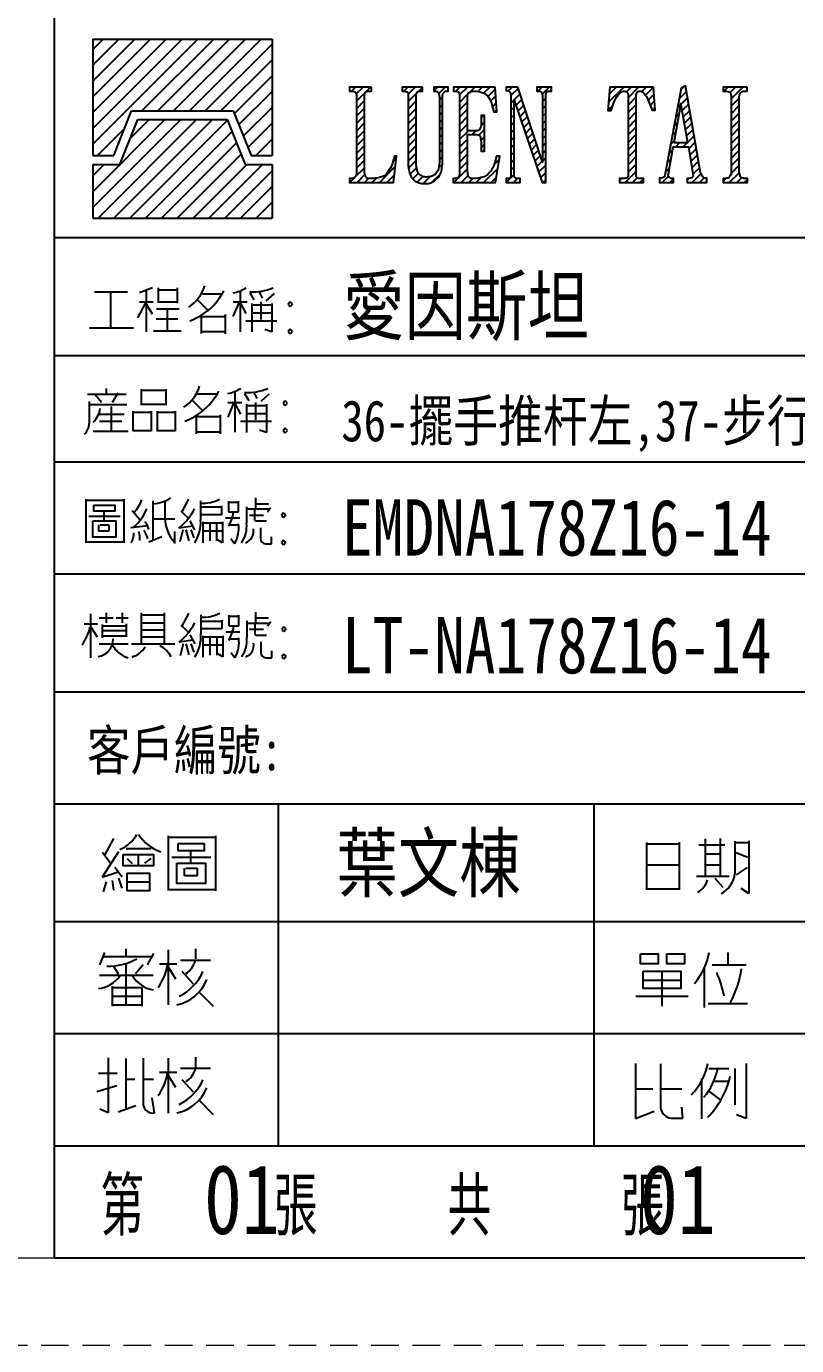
# Model space of a CAD drawing. Header units: millimetres. Extents: x 27275 to 28529, y -21406 to -20519.
# Drawn here: x 28256.7 to 28374.8, y -21405.8 to -21203.5 of the extents above; entities that cross this region are included whole.
import ezdxf

# ---------------------------------------------------------------- set-up
doc = ezdxf.new("R2010")
doc.units = ezdxf.units.MM
doc.header["$LTSCALE"] = 8
doc.linetypes.add('DASHED', pattern=[0.75, 0.5, -0.25])
doc.layers.add('A', color=7, linetype='Continuous')
doc.layers.add('dim', color=3, linetype='Continuous', lineweight=15)
doc.layers.add('MBOM-ASSIS-LAYER', color=71, linetype='Continuous', lineweight=9)
doc.styles.add('ROMANS', font='ROMANS.shx', dxfattribs={"height": 5, "bigfont": 'chineset.shx'})
doc.styles.add('style1', font='mingliu.ttc', dxfattribs={"width": 0.75})

# ---------------------------------------------------------------- blocks, each defined once
blk = doc.blocks.new('*X2')
at = {"color": 0}
for p, q in [((-246.878, -247.762), (-241.98, -242.864)), ((-246.878, -246.878), (-242.864, -242.864)), ((-246.596, -248.364), (-241.096, -242.864)), ((-245.713, -248.364), (-240.213, -242.864)), ((-244.829, -248.364), (-239.364, -242.899)), ((-244.798, -243.914), (-243.748, -242.864)), ((-243.945, -248.364), (-239.111, -243.531)), ((-243.061, -248.364), (-238.859, -244.162)), ((-242.177, -248.364), (-238.606, -244.793)), ((-246.878, -245.994), (-246.248, -245.364)), ((-241.293, -248.364), (-238.293, -245.364)), ((-240.409, -248.364), (-237.409, -245.364)), ((-239.525, -248.364), (-236.878, -245.717)), ((-238.641, -248.364), (-236.878, -246.6)), ((-237.758, -248.364), (-236.878, -247.484))]:
    blk.add_line(p, q, dxfattribs=at)
blk = doc.blocks.new('*X3')
at = {"color": 0}
for p, q in [((-246.878, -244.226), (-241.016, -238.364)), ((-246.878, -243.342), (-241.9, -238.364)), ((-246.878, -242.458), (-242.784, -238.364)), ((-246.878, -241.574), (-243.668, -238.364)), ((-246.878, -240.691), (-244.551, -238.364)), ((-246.878, -239.807), (-245.435, -238.364)), ((-246.878, -238.923), (-246.319, -238.364)), ((-244.132, -242.364), (-240.132, -238.364)), ((-243.248, -242.364), (-239.248, -238.364)), ((-242.364, -242.364), (-238.364, -238.364)), ((-241.48, -242.364), (-237.48, -238.364)), ((-240.596, -242.364), (-236.878, -238.646)), ((-239.713, -242.364), (-236.878, -239.529)), ((-238.979, -242.515), (-236.878, -240.413)), ((-238.727, -243.146), (-236.878, -241.297)), ((-238.474, -243.777), (-236.878, -242.181)), ((-238.221, -244.409), (-236.878, -243.065)), ((-246.632, -244.864), (-245.106, -243.338)), ((-237.793, -244.864), (-236.878, -243.949)), ((-245.748, -244.864), (-245.695, -244.811)), ((-236.909, -244.864), (-236.878, -244.833))]:
    blk.add_line(p, q, dxfattribs=at)
blk = doc.blocks.new('20051210.083501')
at = {"layer": 'A'}
for p, q in [((0, 0), (0, -12.46)), ((0, 0), (19.17, 0)), ((19.17, 0), (19.17, -12.46)), ((2.23, -12.46), (4.14, -7.67)), ((4.14, -7.67), (15.02, -7.67)), ((15.02, -7.67), (16.94, -12.46)), ((2.87, -13.42), (4.79, -8.62)), ((4.79, -8.62), (14.37, -8.62)), ((14.37, -8.62), (16.29, -13.42)), ((0, -12.46), (2.23, -12.46)), ((16.94, -12.46), (19.17, -12.46)), ((0, -13.42), (2.87, -13.42)), ((0, -13.42), (0, -19.17)), ((16.29, -13.42), (19.17, -13.42)), ((19.17, -13.42), (19.17, -19.17)), ((0, -19.17), (19.17, -19.17))]:
    blk.add_line(p, q, dxfattribs=at)
at = {"layer": 'A', "xscale": 1.916639999999461, "yscale": 1.916639999999916, "zscale": 1.91664}
for name in ['*X3', '*X2']:
    blk.add_blockref(name, (473.18, 456.86), dxfattribs=at)
blk = doc.blocks.new('20100617.142056')
at = {"layer": 'MBOM-ASSIS-LAYER'}
blk.add_line((-12.7, 12.7), (-1176.3, 12.7), dxfattribs=at)
at = {"layer": 'MBOM-ASSIS-LAYER', "linetype": 'DASHED'}
blk.add_line((0, 0), (-1189, 0), dxfattribs=at)

msp = doc.modelspace()

# ---------------------------------------------------------------- hatches: boundary and pattern name
at = {"layer": 'A'}
h = msp.add_hatch(dxfattribs=at)
h.set_pattern_fill('ANSI31', color=256, scale=0.254296, style=0)
h.set_pattern_definition([(45, (69328.0831, -19765.15346), (-0.570910283, 0.570910283), [])])
h.paths.add_polyline_path([(28496.679, -21226.861), (28496.679, -21227.483), (28497.237, -21227.483, 0.0414633), (28498.297, -21227.437, 0.0098365), (28499.669, -21227.236, 0.0742962), (28500.684, -21226.907, 0), (28500.684, -21226.907, 0.0820892), (28501.936, -21226.002, 0), (28501.936, -21226.002, 0.0994446), (28503.052, -21224.311, 0.0507965), (28503.619, -21222.363, 0.0544958), (28503.801, -21219.858), (28503.765, -21218.843), (28503.6, -21217.801, 0.0652171), (28503.408, -21216.941), (28503.408, -21216.941), (28502.988, -21215.789), (28502.485, -21214.921, 0.0255552), (28501.36, -21213.796, 0.1195021), (28500.263, -21213.202, 0.0499872), (28498.435, -21212.909, 0.0064973), (28497.237, -21212.855), (28496.688, -21212.837), (28496.688, -21213.467), (28497.328, -21213.467, -0.31305), (28497.493, -21213.513, -0.1750245), (28497.612, -21213.842), (28497.612, -21226.441, -0.0611975), (28497.557, -21226.615, -0.2937019), (28497.173, -21226.861)])
h.paths.add_polyline_path([(28498.862, -21213.942), (28498.862, -21226.355, 0), (28498.862, -21226.355, 0.1084649), (28498.928, -21226.656, 0.3983232), (28499.038, -21226.7), (28499.281, -21226.693, 0.0763618), (28499.957, -21226.568, 0.089624), (28500.869, -21226.053, 0), (28500.869, -21226.053, 0.0989952), (28501.59, -21225.163, 0.0470821), (28502.061, -21224.016, 0.0375978), (28502.436, -21222.339, 0), (28502.436, -21222.339, 0.0259589), (28502.568, -21220.92, 0.0205474), (28502.568, -21219.184, 0.0331816), (28502.407, -21217.684, 0), (28502.407, -21217.684, 0.0397704), (28502.083, -21216.433, 0), (28502.083, -21216.433, 0.0390929), (28501.634, -21215.404, 0.0785078), (28500.847, -21214.359, 0.0940735), (28499.906, -21213.741, 0.1004309), (28499.266, -21213.616, 0.0772307), (28498.95, -21213.668), (28498.884, -21213.778)], flags=16)
h.paths.add_polyline_path([(28480.756, -21212.862), (28480.756, -21213.479), (28481.204, -21213.479, -0.4471104), (28481.821, -21214.169), (28481.821, -21226.129, -0.3629609), (28481.204, -21226.868), (28480.78, -21226.868), (28480.78, -21227.485), (28487.487, -21227.485), (28487.971, -21223.454), (28487.656, -21223.454), (28487.414, -21224.314, -0.1151305), (28486.373, -21226.202, -0.1470783), (28485.695, -21226.614, -0.0200187), (28484.69, -21226.832, -0.0920225), (28483.48, -21226.819), (28483.201, -21226.577), (28483.056, -21225.936), (28483.056, -21224.47), (28483.056, -21214.126, -0.1486596), (28483.2, -21213.653, -0.2444346), (28483.541, -21213.466), (28484.127, -21213.466), (28484.127, -21212.862)])
h.paths.add_polyline_path([(28467.566, -21229.604), (28467.692, -21229.82), (28467.933, -21229.67), (28468.756, -21229.105, 0.0700903), (28469.183, -21228.714), (28469.67, -21228.269), (28470.295, -21227.524), (28470.788, -21226.809, 0.0489267), (28471.161, -21226.135, -0.0112917), (28471.768, -21224.813), (28472.008, -21224.091, 0.0452148), (28472.279, -21222.943, 0.0194511), (28472.453, -21221.242, 0.0381497), (28472.435, -21219.859, 0.0187929), (28472.249, -21218.398, 0.0471864), (28471.816, -21216.763, 0), (28471.816, -21216.763, 0.0282667), (28471.281, -21215.531, 0.0441271), (28470.499, -21214.268, 0.0213392), (28469.532, -21213.084, 0.0597799), (28468.45, -21212.128, 0.0000522), (28467.696, -21211.608), (28467.568, -21211.839), (28467.78, -21212.034, -0.0146115), (28468.345, -21212.584, -0.0089534), (28468.835, -21213.108, -0.0238855), (28469.3, -21213.677, -0.0123206), (28469.8, -21214.387, -0.0281505), (28470.323, -21215.276, 0), (28470.323, -21215.276, -0.0165965), (28470.834, -21216.351, -0.0665241), (28471.199, -21217.636, 0.0184753), (28471.347, -21218.446, -0.0507901), (28471.416, -21219.035), (28471.491, -21219.745, -0.0444565), (28471.515, -21221.146, -0.0008859), (28471.413, -21222.534, -0.0557862), (28471.107, -21224.157, 0.0089738), (28470.866, -21224.993), (28470.53, -21225.769), (28469.772, -21227.061), (28469.297, -21227.74), (28468.468, -21228.714)])
h.paths.add_polyline_path([(28488.648, -21216.414), (28488.962, -21212.846), (28495.65, -21212.846), (28495.914, -21216.403), (28495.417, -21216.403), (28494.779, -21214.772, 0.0956872), (28494.272, -21213.87, 0), (28494.272, -21213.87, 0.0984077), (28493.826, -21213.515, 0.2621702), (28493.279, -21213.536, 0), (28493.279, -21213.536, 0.2609355), (28492.995, -21214.042), (28492.995, -21226.314, 0.1320932), (28493.056, -21226.659, 0), (28493.056, -21226.659, 0.2912007), (28493.39, -21226.872), (28494.11, -21226.872), (28494.11, -21227.49), (28490.441, -21227.49), (28490.441, -21226.872), (28491.13, -21226.872, 0.1278797), (28491.597, -21226.73, 0.2609355), (28491.738, -21226.476), (28491.738, -21214.103), (28491.688, -21213.759), (28491.495, -21213.556), (28491.272, -21213.485, 0.2119014), (28491.059, -21213.455, 0.1524638), (28490.33, -21213.931, 0.0886389), (28489.519, -21215.37), (28489.154, -21216.414)])
h.paths.add_polyline_path([(28457.16, -21226.764), (28457.16, -21227.475), (28463.419, -21227.475), (28464.048, -21223.136), (28463.607, -21223.136), (28463.207, -21224.427, -0.078387), (28462.708, -21225.44, -0.0405768), (28462.014, -21226.274), (28461.573, -21226.535, -0.1243815), (28460.633, -21226.813, 0.0324642), (28460.167, -21226.862), (28458.517, -21226.862), (28464.04, -21213.462), (28464.04, -21212.824), (28457.945, -21212.824), (28457.34, -21216.951), (28457.773, -21216.951), (28458.067, -21215.978, -0.0647548), (28458.696, -21214.581, -0.1575087), (28459.693, -21213.731, -0.0914417), (28460.837, -21213.486, 0.0106211), (28461.327, -21213.462), (28462.667, -21213.462)])
h.paths.add_polyline_path([(28432.789, -21220.47, 0.0315123), (28432.935, -21222.729, 0.0402062), (28433.299, -21224.457, 0.0623728), (28433.997, -21226.05, -0.0031537), (28434.767, -21227.361, 0.0650154), (28435.454, -21228.257, 0.0004545), (28436.021, -21228.823, 0.066774), (28437.091, -21229.639, -0.0041036), (28437.384, -21229.809), (28437.506, -21229.597), (28437.252, -21229.347), (28436.606, -21228.672, -0.043122), (28435.846, -21227.729, -0.0144025), (28435.209, -21226.719, -0.0174648), (28434.582, -21225.568, -0.0539346), (28434.341, -21224.922, 0.031882), (28434.195, -21224.469), (28434.002, -21223.601, -0.0371427), (28433.846, -21222.535, 0.0047038), (28433.752, -21221.361, -0.0465851), (28433.756, -21220.03, -0.0007597), (28433.879, -21218.785, -0.0351514), (28434.124, -21217.356, 0), (28434.124, -21217.356, -0.0239146), (28434.464, -21216.209, -0.0614674), (28435.025, -21215.073, 0.0140719), (28435.62, -21214.11, -0.068346), (28436.483, -21213.002, 0.0243719), (28436.988, -21212.459, -0.0490829), (28437.525, -21211.936, 0), (28437.525, -21211.936, 0.0301326), (28437.633, -21211.839), (28437.506, -21211.606), (28437.064, -21211.903), (28437.064, -21211.903, 0.0494384), (28435.933, -21212.835, 0.0177696), (28435.087, -21213.749, 0.042056), (28434.463, -21214.61, 0.0470099), (28433.278, -21217.066, 0.0754491), (28432.997, -21218.419), (28432.893, -21219.096, 0.0385372)])
h.paths.add_polyline_path([(28441.081, -21222.846), (28442.198, -21227.627), (28442.431, -21227.394, -0.1357493), (28442.897, -21227.13, -0.2278345), (28443.502, -21227.255, 0.135743), (28444.123, -21227.503, -0.0672556), (28444.558, -21227.612), (28445.474, -21227.643), (28446.064, -21227.518, 0.1526658), (28446.84, -21227.084, 0.0586811), (28447.927, -21225.625, 0.1413241), (28448.237, -21224.367), (28448.284, -21223.451, 0.0934362), (28448.144, -21222.427, 0.0736867), (28447.554, -21221.263, 0), (28447.554, -21221.263, 0.101128), (28446.312, -21220.098, -0.036431), (28445.257, -21219.338, 0.0378749), (28444.108, -21218.515, -0.105904), (28443.549, -21217.987, -0.0243212), (28443.145, -21217.335, -0.0885428), (28442.928, -21216.699, 0), (28442.928, -21216.699, -0.0445383), (28442.866, -21215.721, 0), (28442.866, -21215.721, -0.0555732), (28443.037, -21214.479, -0.1531711), (28443.533, -21213.672, 0), (28443.533, -21213.672, -0.1349704), (28444.279, -21213.315, -0.1850459), (28445.179, -21213.485, 0.0194675), (28445.893, -21213.889), (28446.436, -21214.479, -0.0923633), (28447.011, -21215.395, -0.0080312), (28447.601, -21216.963), (28448.097, -21216.854), (28447.244, -21212.678), (28447.026, -21212.942, -0.2747762), (28446.25, -21213.221, -0.0854284), (28445.552, -21212.958, 0.1752427), (28444.139, -21212.694, 0.1106125), (28442.866, -21213.206, 0.1819994), (28441.872, -21214.634, 0.0535258), (28441.593, -21216.606, 0.1300031), (28441.966, -21218.235, 0.0775644), (28442.99, -21219.617, 0), (28442.99, -21219.617, 0.0682662), (28444.279, -21220.579, -0.0563125), (28445.458, -21221.418, 0.0033658), (28446.39, -21222.24, -0.1932925), (28446.762, -21222.97), (28446.949, -21223.405, -0.1577109), (28447.042, -21224.414), (28446.964, -21225.299), (28446.669, -21225.951), (28446.172, -21226.618, -0.2441194), (28445.629, -21226.882), (28445.319, -21226.975), (28444.868, -21226.944, -0.1667011), (28443.875, -21226.525, -0.0146364), (28442.975, -21225.671, -0.1187079), (28442.276, -21224.522), (28441.624, -21222.753)])
h.paths.add_polyline_path([(28409.423, -21226.861), (28409.423, -21227.483), (28409.981, -21227.483, 0.0414633), (28411.041, -21227.437, 0.0098365), (28412.413, -21227.236, 0.0742962), (28413.428, -21226.907, 0), (28413.428, -21226.907, 0.0820892), (28414.68, -21226.002, 0), (28414.68, -21226.002, 0.0994446), (28415.796, -21224.311, 0.0507965), (28416.362, -21222.363, 0.0544958), (28416.545, -21219.858), (28416.509, -21218.843), (28416.344, -21217.801, 0.0652171), (28416.152, -21216.941), (28415.732, -21215.789), (28415.229, -21214.921, 0.0255552), (28414.104, -21213.796, 0.1195021), (28413.007, -21213.202, 0.0499872), (28411.178, -21212.909, 0.0064973), (28409.981, -21212.855), (28409.981, -21212.855), (28409.432, -21212.837), (28409.432, -21213.467), (28410.072, -21213.467, -0.31305), (28410.237, -21213.513, -0.1750245), (28410.356, -21213.842), (28410.356, -21226.441, -0.0611975), (28410.301, -21226.615, 0), (28410.301, -21226.615, -0.2937019), (28409.917, -21226.861)])
h.paths.add_polyline_path([(28401.421, -21212.862), (28401.421, -21213.479), (28401.869, -21213.479, -0.4471104), (28402.486, -21214.169), (28402.486, -21226.129, -0.3629609), (28401.869, -21226.868), (28401.445, -21226.868), (28401.445, -21227.485), (28408.152, -21227.485), (28408.636, -21223.454), (28408.321, -21223.454), (28408.079, -21224.314), (28408.079, -21224.314, -0.1151305), (28407.038, -21226.202, -0.1470783), (28406.36, -21226.614, -0.0200187), (28405.355, -21226.832, -0.0920225), (28404.145, -21226.819), (28403.867, -21226.577), (28403.721, -21225.936), (28403.721, -21224.47), (28403.721, -21214.126, -0.1486596), (28403.865, -21213.653, -0.2444346), (28404.207, -21213.466), (28404.793, -21213.466), (28404.793, -21212.862)])
h.paths.add_polyline_path([(28411.605, -21213.942), (28411.605, -21226.355, 0.1084649), (28411.672, -21226.656, 0.3983232), (28411.782, -21226.7), (28412.025, -21226.693, 0.0763618), (28412.701, -21226.568, 0.089624), (28413.613, -21226.053, 0), (28413.613, -21226.053, 0.0989952), (28414.334, -21225.163, 0.0470821), (28414.805, -21224.016, 0.0375978), (28415.18, -21222.339, 0), (28415.18, -21222.339, 0.0259589), (28415.312, -21220.92, 0.0205474), (28415.312, -21219.184, 0.0331816), (28415.15, -21217.684, 0.0397704), (28414.827, -21216.433, 0), (28414.827, -21216.433, 0.0390929), (28414.378, -21215.404, 0.0785078), (28413.591, -21214.359, 0.0940735), (28412.65, -21213.741, 0.1004309), (28412.01, -21213.616, 0.0772307), (28411.694, -21213.668), (28411.628, -21213.778)], flags=16)
h.paths.add_polyline_path([(28385.557, -21220.726), (28385.622, -21221.411), (28385.75, -21222.61), (28385.943, -21223.831, 0.1114199), (28386.5, -21225.523, 0.0496859), (28387.678, -21227.108, 0.186465), (28388.663, -21227.601), (28389.113, -21227.644, 0.0375207), (28390.012, -21227.387, 0.1534797), (28390.954, -21226.658), (28391.79, -21225.459, 0.0128615), (28392.518, -21222.953, 0.0754903), (28392.753, -21220.747, 0.0019683), (28392.604, -21217.642, 0.0822677), (28392.175, -21215.693), (28391.661, -21214.408), (28390.976, -21213.444), (28390.119, -21212.866, 0.2029711), (28389.327, -21212.673, 0.019715), (28388.277, -21212.887, 0.1971419), (28387.249, -21213.637, 0.0532198), (28386.136, -21215.971, 0.0768728), (28385.622, -21218.713)])
h.paths.add_polyline_path([(28377.51, -21226.865), (28377.51, -21227.483), (28379.492, -21227.483), (28379.492, -21226.87), (28379.15, -21226.87, -0.236068), (28378.841, -21226.716, -0.1778629), (28378.774, -21226.495, 0.0731766), (28378.758, -21226.302), (28378.758, -21215.745), (28380.619, -21227.166), (28381.126, -21227.166), (28382.794, -21215.041), (28382.794, -21226.349, -0.1813346), (28382.628, -21226.79), (28382.451, -21226.846), (28382.286, -21226.857), (28382.098, -21226.857), (28382.098, -21227.475), (28384.892, -21227.475), (28384.892, -21226.857), (28384.362, -21226.857, -0.2703491), (28384.097, -21226.702, -0.1661539), (28384.031, -21226.349), (28384.031, -21214.026, -0.2754595), (28384.373, -21213.451), (28384.903, -21213.451), (28384.903, -21212.833), (28382.595, -21212.833), (28381.049, -21223.445), (28379.371, -21212.841), (28377.516, -21212.841), (28377.516, -21213.465), (28377.858, -21213.465, -0.2042261), (28378.195, -21213.609, 0), (28378.195, -21213.609, -0.2004412), (28378.261, -21213.78, 0.0488454), (28378.278, -21214.012), (28378.278, -21226.313, -0.1282881), (28378.178, -21226.694, -0.2763778), (28377.88, -21226.865)])
h.paths.add_polyline_path([(28386.814, -21219.758, 0.0107728), (28386.868, -21221.921, 0.0226526), (28387.087, -21224.284, 0.0660072), (28387.377, -21225.338, 0.0545447), (28387.977, -21226.411, 0.2164164), (28388.886, -21226.938, 0.1433054), (28389.759, -21226.774, 0), (28389.759, -21226.774, 0.1933289), (28390.649, -21225.756, 0.0342724), (28391.249, -21223.575, 0.0520414), (28391.522, -21220.74), (28391.504, -21218.504), (28391.195, -21216.141), (28390.795, -21214.723, -0.0180621), (28390.304, -21213.869, 0.2109706), (28389.868, -21213.523, 0.0423726), (28389.122, -21213.396, 0.2013091), (28388.504, -21213.596, 0.0679648), (28387.941, -21214.232, 0), (28387.941, -21214.232, 0.0561857), (28387.377, -21215.323, 0.0807476), (28386.905, -21217.613)], flags=16)
h.paths.add_polyline_path([(28393.627, -21212.842), (28393.627, -21213.471), (28394.035, -21213.471, -0.4453624), (28394.56, -21214.055), (28394.56, -21224.695, 0.1272962), (28395.085, -21226.725, 0.0960143), (28395.254, -21226.926, -0.0247325), (28395.63, -21227.263), (28396.175, -21227.516, 0.1076234), (28396.609, -21227.613), (28397.413, -21227.626, 0.1445312), (28398.347, -21227.367, 0.0767167), (28399.19, -21226.641, 0), (28399.19, -21226.641, 0.1475227), (28399.702, -21225.473, -0.0034333), (28399.832, -21224.462), (28399.832, -21214.094, -0.3258682), (28400.286, -21213.471), (28400.701, -21213.471), (28400.701, -21212.849), (28398.464, -21212.849), (28398.464, -21213.471), (28398.814, -21213.471, -0.2211811), (28399.093, -21213.601, -0.1386424), (28399.307, -21214.074, -0.0291948), (28399.333, -21214.36), (28399.333, -21224.41, -0.096528), (28399.086, -21225.674, -0.1769594), (28398.412, -21226.42, 0), (28398.412, -21226.42, -0.0838676), (28397.9, -21226.589, -0.0420431), (28397.219, -21226.634, -0.1259814), (28396.629, -21226.472, 0), (28396.629, -21226.472, -0.0862317), (28396.142, -21226.07, -0.130353), (28395.974, -21225.72), (28395.864, -21225.376), (28395.799, -21224.715), (28395.799, -21213.99, -0.403205), (28396.305, -21213.465), (28396.739, -21213.465), (28396.739, -21212.842)])
h.paths.add_polyline_path([(28353.761, -21226.831), (28353.761, -21227.486), (28355.886, -21227.486), (28355.886, -21226.863), (28355.694, -21226.863, -0.2793781), (28355.167, -21226.544, 0), (28355.167, -21226.544, -0.1828166), (28355.119, -21226.144), (28355.854, -21222.007), (28358.202, -21222.007), (28358.888, -21226.144, -0.117222), (28358.856, -21226.608), (28358.697, -21226.783), (28358.281, -21226.847), (28358.026, -21226.847), (28358.026, -21227.486), (28360.997, -21227.486), (28360.997, -21226.831), (28360.853, -21226.831, -0.3099246), (28360.294, -21226.448, 0.0340023), (28360.07, -21225.969), (28357.754, -21212.663), (28357.068, -21213.019), (28354.592, -21226.384, -0.1981024), (28354.416, -21226.655, -0.0880206), (28354.033, -21226.831)])
h.paths.add_polyline_path([(28355.975, -21221.36), (28357.057, -21215.356), (28358.1, -21221.36)], flags=16)
h.paths.add_polyline_path([(28363.505, -21212.852), (28363.505, -21213.471), (28363.862, -21213.471, -0.1151205), (28364.576, -21213.637), (28364.671, -21213.816), (28364.742, -21214.173), (28364.742, -21225.96, -0.165023), (28364.516, -21226.626, -0.196744), (28364.231, -21226.793, 0.0151159), (28363.814, -21226.864), (28363.505, -21226.864), (28363.505, -21227.495), (28367.24, -21227.495), (28367.24, -21226.852), (28366.907, -21226.852, -0.1510207), (28366.253, -21226.65, -0.2299796), (28366.11, -21226.4), (28366.003, -21226.044, -0.1303355), (28365.991, -21225.675), (28365.991, -21214.303, -0.23248), (28366.336, -21213.602, 0), (28366.336, -21213.602, -0.2001016), (28366.824, -21213.471), (28367.218, -21213.471), (28367.218, -21212.852)])
h.paths.add_polyline_path([(28330.233, -21212.843), (28330.233, -21213.385), (28330.33, -21213.385, -0.296966), (28330.888, -21213.748, 0), (28330.888, -21213.748, -0.1129405), (28330.98, -21214.224), (28330.98, -21226.269, -0.139346), (28330.842, -21226.755, -0.2178389), (28330.734, -21226.827, 0.0242396), (28330.54, -21226.868), (28330.233, -21226.868), (28330.233, -21227.482), (28332.397, -21227.482), (28332.397, -21226.863), (28331.886, -21226.863, -0.3152222), (28331.527, -21226.612, 0), (28331.527, -21226.612, -0.090974), (28331.476, -21226.31), (28331.476, -21214.874), (28335.744, -21227.482), (28336.307, -21227.482), (28336.307, -21214.107, -0.1765617), (28336.506, -21213.559, -0.2069332), (28336.649, -21213.487, 0.0522334), (28336.808, -21213.462), (28337.176, -21213.462), (28337.176, -21212.848), (28334.94, -21212.848), (28334.94, -21213.457), (28335.299, -21213.457, -0.1748169), (28335.611, -21213.569, 0), (28335.611, -21213.569, -0.196301), (28335.769, -21213.866, 0.0208197), (28335.805, -21214.112), (28335.805, -21224.376), (28332.034, -21212.843)])
h.paths.add_polyline_path([(28345.842, -21216.414), (28346.156, -21212.846), (28352.844, -21212.846), (28353.108, -21216.403), (28352.611, -21216.403), (28351.973, -21214.772, 0.0956872), (28351.466, -21213.87, 0), (28351.466, -21213.87, 0.0984077), (28351.02, -21213.515, 0.2621702), (28350.473, -21213.536, 0), (28350.473, -21213.536, 0.2609355), (28350.189, -21214.042), (28350.189, -21226.314, 0.1320932), (28350.25, -21226.659, 0), (28350.25, -21226.659, 0.2912007), (28350.584, -21226.872), (28351.304, -21226.872), (28351.304, -21227.49), (28347.636, -21227.49), (28347.636, -21226.872), (28348.325, -21226.872, 0.1278797), (28348.791, -21226.73, 0.2609355), (28348.933, -21226.476), (28348.933, -21214.103), (28348.882, -21213.759), (28348.689, -21213.556), (28348.466, -21213.485, 0.2119014), (28348.254, -21213.455, 0.1524638), (28347.524, -21213.931, 0.0886389), (28346.713, -21215.37), (28346.349, -21216.414)])
h.paths.add_polyline_path([(28417.288, -21222.846), (28417.832, -21222.753), (28418.484, -21224.522, 0.1187079), (28419.182, -21225.671, 0.0146364), (28420.083, -21226.525, 0.1667011), (28421.076, -21226.944), (28421.526, -21226.975), (28421.837, -21226.882, 0.2441194), (28422.38, -21226.618), (28422.877, -21225.951), (28423.172, -21225.299), (28423.249, -21224.414, 0.1577109), (28423.156, -21223.405), (28422.97, -21222.97, 0.1932925), (28422.597, -21222.24, -0.0033658), (28421.666, -21221.418, 0.0563125), (28420.486, -21220.579, -0.0682662), (28419.198, -21219.617, -0.0775644), (28418.173, -21218.235, -0.1300031), (28417.801, -21216.606, -0.0535258), (28418.08, -21214.634, -0.1819994), (28419.074, -21213.206, -0.1106125), (28420.347, -21212.694, -0.1752427), (28421.759, -21212.958, 0.0854284), (28422.458, -21213.221, 0.2747762), (28423.234, -21212.942), (28423.451, -21212.678), (28424.305, -21216.854), (28423.808, -21216.963, 0.0080312), (28423.218, -21215.395, 0.0923633), (28422.644, -21214.479), (28422.101, -21213.889, -0.0194675), (28421.387, -21213.485, 0.1850459), (28420.486, -21213.315, 0.1349704), (28419.741, -21213.672, 0.153171), (28419.244, -21214.479, 0.0555732), (28419.074, -21215.721, 0.0445383), (28419.136, -21216.699, 0.0885428), (28419.353, -21217.335, 0.0243212), (28419.757, -21217.987, 0.105904), (28420.316, -21218.515, -0.0378749), (28421.464, -21219.338, 0.036431), (28422.52, -21220.098, -0.101128), (28423.762, -21221.263, -0.0736867), (28424.352, -21222.427, -0.0934362), (28424.491, -21223.451), (28424.445, -21224.367, -0.1413241), (28424.134, -21225.625, -0.0586811), (28423.048, -21227.084, -0.1526658), (28422.271, -21227.518), (28421.682, -21227.643), (28420.766, -21227.612, 0.0672556), (28420.331, -21227.503, -0.135743), (28419.71, -21227.255, 0.2278345), (28419.105, -21227.13, 0.1357493), (28418.639, -21227.394), (28418.406, -21227.627)])
h.paths.add_polyline_path([(28314.294, -21212.842), (28314.294, -21213.471), (28314.702, -21213.471, -0.4453624), (28315.227, -21214.055), (28315.227, -21224.695, 0.1272962), (28315.753, -21226.725, 0.0960143), (28315.921, -21226.926, -0.0247325), (28316.297, -21227.263), (28316.842, -21227.516, 0.1076234), (28317.276, -21227.613), (28318.081, -21227.626, 0.1445312), (28319.014, -21227.367, 0.0767167), (28319.857, -21226.641, 0.1475227), (28320.369, -21225.473, -0.0034333), (28320.499, -21224.462), (28320.499, -21214.094, -0.3258682), (28320.953, -21213.471), (28321.368, -21213.471), (28321.368, -21212.849), (28319.131, -21212.849), (28319.131, -21213.471), (28319.481, -21213.471, -0.2211811), (28319.76, -21213.601, -0.1386424), (28319.974, -21214.074, 0), (28319.974, -21214.074, -0.0291948), (28320, -21214.36), (28320, -21224.41, -0.096528), (28319.753, -21225.674, -0.1769594), (28319.079, -21226.42, 0), (28319.079, -21226.42, -0.0838676), (28318.567, -21226.589, -0.0420431), (28317.886, -21226.634, -0.1259814), (28317.296, -21226.472, -0.0862317), (28316.81, -21226.07, -0.130353), (28316.641, -21225.72), (28316.531, -21225.376), (28316.466, -21224.715), (28316.466, -21213.99, -0.403205), (28316.972, -21213.465), (28317.406, -21213.465), (28317.406, -21212.842)])
h.paths.add_polyline_path([(28306.219, -21212.862), (28306.219, -21213.479), (28306.667, -21213.479, -0.4471104), (28307.284, -21214.169), (28307.284, -21226.129, -0.3629609), (28306.667, -21226.868), (28306.243, -21226.868), (28306.243, -21227.485), (28312.949, -21227.485), (28313.434, -21223.454), (28313.119, -21223.454), (28312.877, -21224.314), (28312.877, -21224.314, -0.1151305), (28311.836, -21226.202, -0.1470783), (28311.158, -21226.614, -0.0200187), (28310.153, -21226.832, -0.0920225), (28308.942, -21226.819), (28308.664, -21226.577), (28308.519, -21225.936), (28308.519, -21224.47), (28308.519, -21214.126, -0.1486596), (28308.662, -21213.653, -0.2444346), (28309.004, -21213.466), (28309.59, -21213.466), (28309.59, -21212.862)])
h.paths.add_polyline_path([(28322.102, -21227.481), (28322.102, -21226.865), (28322.612, -21226.865, -0.0697377), (28322.825, -21226.759, 0.2346711), (28322.995, -21226.589, 0.0812777), (28323.091, -21226.004), (28323.091, -21214.167, 0.0911807), (28323.038, -21213.774, 0.3243613), (28322.612, -21213.465), (28322.156, -21213.465), (28322.156, -21212.849), (28328.552, -21212.849), (28328.818, -21216.632), (28328.361, -21216.632), (28328.053, -21215.559, 0.127245), (28327.532, -21214.39, 0), (28327.532, -21214.39, 0.1044537), (28326.799, -21213.784, 0), (28326.799, -21213.784, 0.104851), (28325.662, -21213.465, 0.0655863), (28324.865, -21213.519, 0.3574663), (28324.334, -21214.167), (28324.334, -21219.533), (28325.747, -21219.533, 0.2828165), (28326.172, -21219.331, 0.145032), (28326.427, -21218.47), (28326.427, -21217.195), (28326.948, -21217.195), (28326.948, -21222.668), (28326.427, -21222.668), (28326.427, -21221.552), (28326.406, -21221.169), (28326.332, -21220.766, 0.4453624), (28325.758, -21220.128), (28324.334, -21220.128), (28324.334, -21225.792, -0.0118619), (28324.387, -21226.227, 0.306736), (28324.855, -21226.79, 0.1268605), (28325.907, -21226.822, -0.0157214), (28326.512, -21226.705, 0.1183441), (28327.15, -21226.44, 0.0973563), (28328.064, -21225.452, 0), (28328.064, -21225.452, 0.0700144), (28328.51, -21224.431), (28328.51, -21224.431), (28328.786, -21223.443), (28329.254, -21223.443), (28328.627, -21227.481)])

# ---------------------------------------------------------------- linework, layer by layer
for p, q in [((28260.913, -21201.601), (28260.913, -21392.403)), ((28515.602, -21235.98), (28260.913, -21235.98)), ((28267.116, -21244.24), (28272.167, -21244.24)), ((28269.558, -21244.24), (28269.558, -21249.732)), ((28275.997, -21243.63), (28274.026, -21244.378)), ((28275.045, -21244.109), (28275.045, -21250.345)), ((28276.888, -21243.626), (28276.888, -21245.912)), ((28276.888, -21243.942), (28279.789, -21243.942)), ((28279.789, -21243.626), (28279.789, -21245.949)), ((28282.896, -21245.466), (28284.588, -21247.158)), ((28283.658, -21244.519), (28286.708, -21244.519)), ((28289.437, -21244.109), (28289.437, -21250.345)), ((28290.942, -21244.405), (28291.576, -21245.487)), ((28292.372, -21244.256), (28292.808, -21245.188)), ((28294.649, -21244.517), (28293.417, -21245.623)), ((28274.917, -21245.9), (28273.701, -21248.202)), ((28273.998, -21245.793), (28276.135, -21245.793)), ((28274.917, -21245.9), (28275.989, -21247.595)), ((28276.647, -21246.822), (28280.087, -21246.822)), ((28276.907, -21245.763), (28279.789, -21245.763)), ((28278.283, -21246.878), (28278.283, -21250.038)), ((28289.262, -21245.9), (28288.356, -21248.044)), ((28288.391, -21245.793), (28290.528, -21245.793)), ((28289.441, -21245.93), (28290.333, -21247.581)), ((28291.265, -21246.046), (28291.265, -21250.372)), ((28291.29, -21246.233), (28294.3, -21246.233)), ((28291.303, -21247.451), (28294.275, -21247.451)), ((28292.634, -21245.785), (28292.634, -21248.47)), ((28294.313, -21246.046), (28294.313, -21250.372)), ((28297.124, -21245.76), (28296.813, -21246.108)), ((28296.813, -21246.108), (28297.149, -21246.469)), ((28297.484, -21246.096), (28297.124, -21245.76)), ((28297.149, -21246.469), (28297.484, -21246.096)), ((28276.591, -21248.365), (28279.901, -21248.365)), ((28283.472, -21247.752), (28283.472, -21250.614)), ((28283.64, -21247.994), (28287.117, -21247.994)), ((28287.154, -21247.697), (28287.154, -21250.652)), ((28290.345, -21248.669), (28295.096, -21248.669)), ((28266.366, -21249.732), (28273.083, -21249.732)), ((28276.163, -21250.205), (28280.403, -21250.205)), ((28283.621, -21250.317), (28287.154, -21250.317)), ((28294.313, -21250.372), (28293.231, -21250.036)), ((28297.124, -21249.949), (28296.813, -21250.297)), ((28296.813, -21250.297), (28297.149, -21250.658)), ((28297.484, -21250.285), (28297.124, -21249.949)), ((28297.149, -21250.658), (28297.484, -21250.285)), ((28515.602, -21254.028), (28260.913, -21254.028)), ((28268.913, -21259.035), (28268.913, -21259.975)), ((28274.263, -21259.175), (28274.263, -21261.621)), ((28274.279, -21259.334), (28278.077, -21259.334)), ((28278.077, -21259.175), (28278.077, -21261.637)), ((28288.624, -21259.525), (28288.624, -21265.762)), ((28291.559, -21259.672), (28291.995, -21260.605)), ((28266.069, -21259.925), (28271.98, -21259.925)), ((28266.292, -21261.062), (28266.292, -21264.424)), ((28266.301, -21261.495), (28272.085, -21261.495)), ((28267.281, -21260.049), (28268.196, -21261.161)), ((28270.719, -21259.752), (28269.829, -21261.211)), ((28274.247, -21261.462), (28278.061, -21261.462)), ((28282.109, -21260.84), (28283.802, -21262.531)), ((28282.872, -21259.892), (28285.921, -21259.892)), ((28288.449, -21261.316), (28287.543, -21263.46)), ((28287.578, -21261.209), (28289.715, -21261.209)), ((28288.627, -21261.346), (28289.52, -21262.998)), ((28290.129, -21259.821), (28290.763, -21260.903)), ((28290.452, -21261.462), (28290.452, -21265.788)), ((28290.477, -21261.649), (28293.487, -21261.649)), ((28291.821, -21261.201), (28291.821, -21263.886)), ((28293.835, -21259.933), (28292.604, -21261.04)), ((28293.5, -21261.462), (28293.5, -21265.788)), ((28296.357, -21260.967), (28296.046, -21261.315)), ((28296.046, -21261.315), (28296.382, -21261.676)), ((28296.718, -21261.303), (28296.357, -21260.967)), ((28296.382, -21261.676), (28296.718, -21261.303)), ((28267.683, -21262.987), (28271.656, -21262.987)), ((28269.669, -21261.812), (28269.669, -21265.608)), ((28273.024, -21262.558), (28273.024, -21265.607)), ((28273.071, -21262.701), (28275.757, -21262.701)), ((28275.805, -21262.558), (28275.805, -21265.591)), ((28276.726, -21262.558), (28276.726, -21265.607)), ((28276.774, -21262.701), (28279.459, -21262.701)), ((28279.507, -21262.558), (28279.507, -21265.591)), ((28282.686, -21263.126), (28282.686, -21265.988)), ((28282.853, -21263.367), (28286.33, -21263.367)), ((28286.368, -21263.07), (28286.368, -21266.025)), ((28290.49, -21262.867), (28293.462, -21262.867)), ((28266.936, -21265.608), (28272.259, -21265.608)), ((28267.874, -21264.067), (28271.29, -21264.067)), ((28273.04, -21265.48), (28275.789, -21265.48)), ((28276.742, -21265.48), (28279.491, -21265.48)), ((28282.835, -21265.69), (28286.368, -21265.69)), ((28289.532, -21264.085), (28294.283, -21264.085)), ((28293.5, -21265.788), (28292.418, -21265.453)), ((28296.357, -21265.157), (28296.046, -21265.505)), ((28296.046, -21265.505), (28296.382, -21265.865)), ((28296.718, -21265.492), (28296.357, -21265.157)), ((28296.382, -21265.865), (28296.718, -21265.492)), ((28515.602, -21270.358), (28260.913, -21270.358)), ((28291.795, -21275.844), (28291.795, -21277.504)), ((28265.802, -21276.02), (28265.802, -21282.727)), ((28265.802, -21276.176), (28271.576, -21276.176)), ((28268.559, -21277.892), (28268.559, -21279.243)), ((28271.611, -21276.02), (28271.611, -21282.745)), ((28272.876, -21277.78), (28274.08, -21279.159)), ((28276.077, -21276.295), (28276.077, -21282.227)), ((28277.913, -21276.417), (28277.913, -21278.853)), ((28280.346, -21277.837), (28281.588, -21279.055)), ((28283.399, -21276.288), (28283.399, -21279.221)), ((28283.434, -21277.222), (28286.594, -21277.222)), ((28286.605, -21277.068), (28286.605, -21278.44)), ((28287.68, -21276.311), (28287.68, -21277.984)), ((28287.693, -21276.467), (28289.173, -21276.467)), ((28289.225, -21277.984), (28289.225, -21276.311)), ((28290.432, -21277.206), (28290.432, -21279.723)), ((28290.451, -21277.531), (28293.929, -21277.531)), ((28291.651, -21277.678), (28291.651, -21279.058)), ((28291.808, -21276.752), (28293.781, -21276.752)), ((28294.11, -21277.358), (28293.636, -21277.997)), ((28266.252, -21278.619), (28271.039, -21278.619)), ((28276.108, -21279.027), (28279.443, -21279.027)), ((28281.719, -21279.327), (28282.476, -21280.735)), ((28286.605, -21278.44), (28283.434, -21278.44)), ((28283.718, -21279.516), (28283.718, -21282.745)), ((28283.718, -21279.67), (28286.771, -21279.67)), ((28284.783, -21279.706), (28284.783, -21282.438)), ((28285.848, -21279.706), (28285.848, -21282.438)), ((28286.747, -21279.516), (28286.747, -21282.733)), ((28287.226, -21278.905), (28289.394, -21278.905)), ((28287.68, -21277.984), (28289.225, -21277.984)), ((28290.883, -21278.454), (28293.023, -21278.454)), ((28291.935, -21279.368), (28293.472, -21279.368)), ((28296.103, -21278.108), (28295.792, -21278.456)), ((28295.792, -21278.456), (28296.127, -21278.817)), ((28296.463, -21278.444), (28296.103, -21278.108)), ((28296.127, -21278.817), (28296.463, -21278.444)), ((28267.796, -21280.925), (28267.796, -21279.971)), ((28269.339, -21280.925), (28267.796, -21280.925)), ((28267.969, -21279.971), (28269.339, -21279.971)), ((28269.339, -21279.971), (28269.339, -21280.925)), ((28272.686, -21280.377), (28275.328, -21280.083)), ((28275.465, -21282.543), (28277.464, -21281.748)), ((28279.443, -21282.839), (28279.443, -21280.994)), ((28280.062, -21280.439), (28282.192, -21280.12)), ((28280.665, -21280.723), (28280.204, -21282.568)), ((28281.103, -21280.723), (28281.565, -21282.414)), ((28281.872, -21280.723), (28282.334, -21281.976)), ((28283.754, -21280.888), (28286.736, -21280.888)), ((28287.836, -21279.969), (28289.186, -21279.969)), ((28292.574, -21280.439), (28292.574, -21282.052)), ((28294.266, -21282.871), (28294.266, -21281.802)), ((28265.836, -21282.589), (28271.594, -21282.589)), ((28286.747, -21282.733), (28285.99, -21282.248)), ((28288.602, -21282.862), (28288.005, -21282.123)), ((28293.394, -21282.871), (28294.266, -21282.871)), ((28296.103, -21282.297), (28295.792, -21282.645)), ((28295.792, -21282.645), (28296.127, -21283.006)), ((28296.463, -21282.633), (28296.103, -21282.297)), ((28296.127, -21283.006), (28296.463, -21282.633)), ((28515.602, -21287.548), (28260.913, -21287.548)), ((28266.492, -21293.614), (28266.492, -21300.344)), ((28268.919, -21293.453), (28268.919, -21294.979)), ((28271.378, -21293.469), (28271.378, -21294.995)), ((28274.255, -21293.453), (28274.255, -21298.192)), ((28274.255, -21293.758), (28277.758, -21293.758)), ((28277.791, -21293.469), (28277.791, -21298.159)), ((28283.431, -21293.772), (28283.431, -21296.705)), ((28287.713, -21293.795), (28287.713, -21295.469)), ((28287.726, -21293.951), (28289.205, -21293.951)), ((28289.257, -21295.469), (28289.257, -21293.795)), ((28291.827, -21293.328), (28291.827, -21294.989)), ((28265.56, -21295.156), (28267.601, -21295.156)), ((28266.621, -21295.718), (28267.553, -21297.131)), ((28267.859, -21294.24), (28269.98, -21294.24)), ((28268.292, -21295.252), (28268.292, -21297.276)), ((28268.357, -21295.445), (28271.957, -21295.445)), ((28270.462, -21294.24), (28272.278, -21294.24)), ((28271.957, -21295.156), (28271.957, -21297.131)), ((28274.255, -21294.979), (28277.758, -21294.979)), ((28274.255, -21296.071), (28277.758, -21296.071)), ((28280.378, -21295.322), (28281.621, -21296.54)), ((28283.467, -21294.707), (28286.626, -21294.707)), ((28286.638, -21295.925), (28283.467, -21295.925)), ((28286.638, -21294.553), (28286.638, -21295.925)), ((28287.713, -21295.469), (28289.257, -21295.469)), ((28290.464, -21294.691), (28290.464, -21297.207)), ((28290.483, -21295.015), (28293.961, -21295.015)), ((28290.915, -21295.938), (28293.055, -21295.938)), ((28291.683, -21295.162), (28291.683, -21296.542)), ((28291.84, -21294.237), (28293.813, -21294.237)), ((28294.143, -21294.843), (28293.668, -21295.481)), ((28296.135, -21295.592), (28295.824, -21295.941)), ((28295.824, -21295.941), (28296.16, -21296.301)), ((28296.496, -21295.928), (28296.135, -21295.592)), ((28296.16, -21296.301), (28296.496, -21295.928)), ((28268.325, -21296.971), (28271.908, -21296.971)), ((28268.341, -21296.184), (28271.892, -21296.184)), ((28274.255, -21297.147), (28277.758, -21297.147)), ((28280.094, -21297.923), (28282.224, -21297.604)), ((28281.751, -21296.812), (28282.508, -21298.219)), ((28283.751, -21297.001), (28283.751, -21300.23)), ((28283.751, -21297.155), (28286.804, -21297.155)), ((28284.816, -21297.19), (28284.816, -21299.922)), ((28285.881, -21297.19), (28285.881, -21299.922)), ((28286.78, -21297.001), (28286.78, -21300.218)), ((28287.258, -21296.39), (28289.426, -21296.39)), ((28287.869, -21297.454), (28289.218, -21297.454)), ((28291.968, -21296.853), (28293.504, -21296.853)), ((28292.606, -21297.923), (28292.606, -21299.536)), ((28267.859, -21298.192), (28272.294, -21298.192)), ((28272.776, -21298.192), (28279.43, -21298.192)), ((28280.698, -21298.207), (28280.236, -21300.052)), ((28281.136, -21298.207), (28281.597, -21299.898)), ((28281.905, -21298.207), (28282.366, -21299.461)), ((28283.786, -21298.373), (28286.768, -21298.373)), ((28286.78, -21300.218), (28286.023, -21299.733)), ((28288.634, -21300.347), (28288.037, -21299.607)), ((28294.298, -21300.356), (28294.298, -21299.286)), ((28296.135, -21299.782), (28295.824, -21300.13)), ((28295.824, -21300.13), (28296.16, -21300.49)), ((28296.496, -21300.117), (28296.135, -21299.782)), ((28296.16, -21300.49), (28296.496, -21300.117)), ((28293.426, -21300.356), (28294.298, -21300.356)), ((28515.602, -21305.596), (28260.913, -21305.596)), ((28515.602, -21322.786), (28260.913, -21322.786)), ((28295.296, -21322.786), (28295.296, -21375.213)), ((28343.709, -21322.786), (28343.709, -21375.213)), ((28270.032, -21328.037), (28268.709, -21330.485)), ((28278.421, -21327.647), (28278.421, -21336.031)), ((28278.421, -21327.842), (28285.639, -21327.842)), ((28285.682, -21327.647), (28285.682, -21336.053)), ((28360.776, -21328.091), (28360.776, -21333.826)), ((28363.049, -21328.074), (28363.049, -21333.778)), ((28365.322, -21328.461), (28365.322, -21333.44)), ((28367.434, -21328.429), (28367.434, -21336.501)), ((28270.79, -21330.117), (28268.319, -21333.973)), ((28268.341, -21330.138), (28269.598, -21331.85)), ((28271.983, -21329.575), (28275.754, -21329.575)), ((28281.867, -21329.987), (28281.867, -21331.677)), ((28351.767, -21328.655), (28351.767, -21335.924)), ((28351.797, -21328.865), (28356.817, -21328.865)), ((28356.787, -21328.624), (28356.787, -21335.924)), ((28359.793, -21329.025), (28363.775, -21329.025)), ((28360.776, -21330.378), (28363.049, -21330.378)), ((28365.355, -21328.671), (28367.434, -21328.671)), ((28365.516, -21330.185), (28367.257, -21330.926)), ((28270.248, -21332.435), (28271.376, -21333.93)), ((28272.113, -21331.092), (28272.915, -21331.872)), ((28273.825, -21330.528), (28273.825, -21332.197)), ((28275.754, -21331.092), (28274.801, -21331.828)), ((28278.984, -21330.897), (28284.967, -21330.897)), ((28351.797, -21332.079), (28356.817, -21332.079)), ((28360.944, -21332.102), (28363.049, -21332.102)), ((28365.564, -21333.617), (28367.241, -21332.489)), ((28268.319, -21333.973), (28270.617, -21333.215)), ((28269.837, -21334.472), (28270.032, -21335.988)), ((28270.812, -21334.147), (28271.332, -21335.663)), ((28280.913, -21333.778), (28280.913, -21332.587)), ((28282.843, -21333.778), (28280.913, -21333.778)), ((28281.13, -21332.587), (28282.843, -21332.587)), ((28282.843, -21332.587), (28282.843, -21333.778)), ((28359.422, -21333.826), (28364.42, -21333.826)), ((28362.264, -21334.141), (28363.45, -21335.51)), ((28268.905, -21334.688), (28268.471, -21336.248)), ((28272.178, -21334.71), (28275.516, -21334.71)), ((28278.464, -21335.858), (28285.661, -21335.858)), ((28351.797, -21335.744), (28356.817, -21335.744)), ((28367.434, -21336.501), (28366.306, -21335.711)), ((28515.602, -21340.835), (28260.913, -21340.835)), ((28268.654, -21345.525), (28267.903, -21347.419)), ((28268.575, -21346.137), (28275.839, -21346.137)), ((28271.911, -21344.953), (28271.911, -21346.117)), ((28276.155, -21345.703), (28275.188, -21347.439)), ((28278.406, -21345.131), (28278.406, -21353.575)), ((28282.65, -21346.492), (28282.65, -21344.973)), ((28364.236, -21345.554), (28364.236, -21347.419)), ((28270.035, -21347.636), (28270.746, -21348.781)), ((28271.911, -21347.301), (28271.911, -21353.555)), ((28274.596, -21347.439), (28273.411, -21348.82)), ((28277.063, -21347.261), (28279.768, -21347.261)), ((28278.445, -21347.853), (28279.551, -21349.57)), ((28280.32, -21346.689), (28284.92, -21346.689)), ((28280.518, -21348.406), (28282.255, -21350.32)), ((28354.129, -21348.418), (28354.129, -21353.769)), ((28360.615, -21347.774), (28360.615, -21353.969)), ((28361.815, -21347.441), (28367.057, -21347.441)), ((28267.903, -21348.998), (28276.116, -21348.998)), ((28269.818, -21350.714), (28269.818, -21353.772)), ((28351.263, -21349.75), (28357.017, -21349.75)), ((28269.858, -21350.892), (28274.398, -21350.892)), ((28269.858, -21352.233), (28274.359, -21352.233)), ((28274.398, -21350.892), (28274.398, -21353.753)), ((28283.222, -21351.642), (28285.295, -21353.772)), ((28350.153, -21352.237), (28358.15, -21352.237)), ((28269.838, -21353.555), (28274.359, -21353.555)), ((28361.215, -21353.347), (28367.279, -21353.347)), ((28515.602, -21358.024), (28260.913, -21358.024)), ((28269.226, -21361.702), (28269.226, -21370.096)), ((28271.921, -21361.774), (28271.921, -21369.543)), ((28274.593, -21361.726), (28274.593, -21368.918)), ((28278.406, -21361.722), (28278.406, -21370.167)), ((28282.65, -21363.084), (28282.65, -21361.565)), ((28350.089, -21362.569), (28350.089, -21370.965)), ((28353.932, -21362.587), (28353.932, -21369.392)), ((28367.056, -21362.569), (28367.056, -21370.965)), ((28267.709, -21364.011), (28270.597, -21364.011)), ((28277.063, -21363.853), (28279.768, -21363.853)), ((28278.445, -21364.445), (28279.551, -21366.162)), ((28280.32, -21363.281), (28284.92, -21363.281)), ((28360.21, -21364.856), (28360.21, -21371.039)), ((28361.345, -21363.319), (28364.402, -21363.319)), ((28365.335, -21363.337), (28365.335, -21368.88)), ((28267.493, -21366.849), (28270.549, -21365.935)), ((28271.897, -21364.973), (28273.293, -21364.973)), ((28274.641, -21364.973), (28276.181, -21364.973)), ((28280.518, -21364.998), (28282.255, -21366.911)), ((28350.107, -21366.41), (28352.761, -21366.41)), ((28354.024, -21366.41), (28357.19, -21366.41)), ((28361.345, -21366.813), (28363.084, -21368.112)), ((28362.114, -21365.258), (28364.255, -21365.258)), ((28276.301, -21370.12), (28275.94, -21367.787)), ((28283.222, -21368.233), (28285.295, -21370.364)), ((28269.226, -21370.096), (28267.926, -21369.543)), ((28270.766, -21369.952), (28273.461, -21368.966)), ((28350.089, -21370.965), (28352.944, -21369.868)), ((28355.543, -21370.947), (28357.337, -21370.947)), ((28357.337, -21370.947), (28357.172, -21369.264)), ((28367.056, -21370.965), (28365.573, -21370.398)), ((28515.602, -21375.213), (28260.913, -21375.213)), ((28515.602, -21392.403), (28260.913, -21392.403))]:
    msp.add_line(p, q, dxfattribs=at)
for points in [[(28309.59, -21212.862), (28306.219, -21212.862), (28306.219, -21213.479), (28306.667, -21213.479, -0.4471104), (28307.284, -21214.169), (28307.284, -21226.129, -0.3629609), (28306.667, -21226.868), (28306.243, -21226.868), (28306.243, -21227.485), (28312.949, -21227.485), (28313.434, -21223.454), (28313.119, -21223.454), (28312.877, -21224.314, -0.1151305), (28311.836, -21226.202, -0.1470783), (28311.158, -21226.614, -0.0200187), (28310.153, -21226.832, -0.0920225), (28308.942, -21226.819), (28308.664, -21226.577), (28308.519, -21225.936), (28308.519, -21224.47), (28308.519, -21214.126, -0.1486596), (28308.662, -21213.653, -0.2444346), (28309.004, -21213.466), (28309.59, -21213.466)], [(28317.406, -21212.842), (28314.294, -21212.842), (28314.294, -21213.471), (28314.702, -21213.471, -0.4453624), (28315.227, -21214.055), (28315.227, -21224.695, 0.1272962), (28315.753, -21226.725, 0.0960143), (28315.921, -21226.926, -0.0247325), (28316.297, -21227.263), (28316.842, -21227.516, 0.1076234), (28317.276, -21227.613), (28318.081, -21227.626, 0.1445312), (28319.014, -21227.367, 0.0767167), (28319.857, -21226.641, 0.1475227), (28320.369, -21225.473, -0.0034333), (28320.499, -21224.462), (28320.499, -21214.094, -0.3258682), (28320.953, -21213.471), (28321.368, -21213.471), (28321.368, -21212.849), (28319.131, -21212.849), (28319.131, -21213.471), (28319.481, -21213.471, -0.2211811), (28319.76, -21213.601, -0.1386424), (28319.974, -21214.074, -0.0291948), (28320, -21214.36), (28320, -21224.41, -0.096528), (28319.753, -21225.674, -0.1769594), (28319.079, -21226.42, -0.0838676), (28318.567, -21226.589, -0.0420431), (28317.886, -21226.634, -0.1259814), (28317.296, -21226.472, -0.0862317), (28316.81, -21226.07, -0.130353), (28316.641, -21225.72), (28316.531, -21225.376), (28316.466, -21224.715), (28316.466, -21213.99, -0.403205), (28316.972, -21213.465), (28317.406, -21213.465)], [(28352.844, -21212.846), (28346.156, -21212.846), (28345.842, -21216.414), (28346.349, -21216.414), (28346.713, -21215.37, -0.0886389), (28347.524, -21213.931, -0.1524638), (28348.254, -21213.455, -0.2119014), (28348.466, -21213.485), (28348.689, -21213.556), (28348.882, -21213.759), (28348.933, -21214.103), (28348.933, -21226.476, -0.2609355), (28348.791, -21226.73, -0.1278797), (28348.325, -21226.872), (28347.636, -21226.872), (28347.636, -21227.49), (28351.304, -21227.49), (28351.304, -21226.872), (28350.584, -21226.872, -0.2912007), (28350.25, -21226.659, -0.1320932), (28350.189, -21226.314), (28350.189, -21214.042, -0.2609355), (28350.473, -21213.536, -0.2621702), (28351.02, -21213.515, -0.0984077), (28351.466, -21213.87, -0.0956872), (28351.973, -21214.772), (28352.611, -21216.403), (28353.108, -21216.403)], [(28357.068, -21213.019), (28354.592, -21226.384, -0.1981024), (28354.416, -21226.655, -0.0880206), (28354.033, -21226.831), (28353.761, -21226.831), (28353.761, -21227.486), (28355.886, -21227.486), (28355.886, -21226.863), (28355.694, -21226.863, -0.2793781), (28355.167, -21226.544, -0.1828166), (28355.119, -21226.144), (28355.854, -21222.007), (28358.202, -21222.007), (28358.888, -21226.144, -0.117222), (28358.856, -21226.608), (28358.697, -21226.783), (28358.281, -21226.847), (28358.026, -21226.847), (28358.026, -21227.486), (28360.997, -21227.486), (28360.997, -21226.831), (28360.853, -21226.831, -0.3099246), (28360.294, -21226.448, 0.0340023), (28360.07, -21225.969), (28357.754, -21212.663)], [(28367.218, -21212.852), (28363.505, -21212.852), (28363.505, -21213.471), (28363.862, -21213.471, -0.1151205), (28364.576, -21213.637), (28364.671, -21213.816), (28364.742, -21214.173), (28364.742, -21225.96, -0.165023), (28364.516, -21226.626, -0.196744), (28364.231, -21226.793, 0.0151159), (28363.814, -21226.864), (28363.505, -21226.864), (28363.505, -21227.495), (28367.24, -21227.495), (28367.24, -21226.852), (28366.907, -21226.852, -0.1510207), (28366.253, -21226.65, -0.2299796), (28366.11, -21226.4), (28366.003, -21226.044, -0.1303355), (28365.991, -21225.675), (28365.991, -21214.303, -0.23248), (28366.336, -21213.602, -0.2001016), (28366.824, -21213.471), (28367.218, -21213.471)]]:
    msp.add_lwpolyline(points, format="xyb", close=True, dxfattribs=at)
for points in [[(28328.552, -21212.849), (28322.156, -21212.849), (28322.156, -21213.465), (28322.612, -21213.465, -0.3243613), (28323.038, -21213.774, -0.0911807), (28323.091, -21214.167), (28323.091, -21226.004, -0.0812777), (28322.995, -21226.589, -0.2346711), (28322.825, -21226.759, 0.0697377), (28322.612, -21226.865), (28322.102, -21226.865), (28322.102, -21227.481), (28328.627, -21227.481), (28329.254, -21223.443), (28328.786, -21223.443), (28328.51, -21224.431, -0.0700144), (28328.064, -21225.452, -0.0973563), (28327.15, -21226.44, -0.1183441), (28326.512, -21226.705, 0.0157214), (28325.907, -21226.822, -0.1268605), (28324.855, -21226.79, -0.306736), (28324.387, -21226.227, 0.0118619), (28324.334, -21225.792), (28324.334, -21220.128), (28325.758, -21220.128, -0.4453624), (28326.332, -21220.766), (28326.406, -21221.169), (28326.427, -21221.552), (28326.427, -21222.668), (28326.948, -21222.668), (28326.948, -21217.195), (28326.427, -21217.195), (28326.427, -21218.47, -0.145032), (28326.172, -21219.331, -0.2828165), (28325.747, -21219.533), (28324.334, -21219.533), (28324.334, -21214.167, -0.3574663), (28324.865, -21213.519, -0.0655863), (28325.662, -21213.465, -0.104851), (28326.799, -21213.784, -0.1044537), (28327.532, -21214.39, -0.127245), (28328.053, -21215.559), (28328.361, -21216.632), (28328.818, -21216.632), (28328.552, -21212.849)], [(28332.034, -21212.843), (28330.233, -21212.843), (28330.233, -21213.385), (28330.33, -21213.385, -0.296966), (28330.888, -21213.748, -0.1129405), (28330.98, -21214.224), (28330.98, -21226.269, -0.139346), (28330.842, -21226.755, -0.2178389), (28330.734, -21226.827, 0.0242396), (28330.54, -21226.868), (28330.233, -21226.868), (28330.233, -21227.482), (28332.397, -21227.482), (28332.397, -21226.863), (28331.886, -21226.863, -0.3152222), (28331.527, -21226.612, -0.090974), (28331.476, -21226.31), (28331.476, -21214.874), (28335.744, -21227.482), (28336.307, -21227.482), (28336.307, -21214.107, -0.1765617), (28336.506, -21213.559, -0.2069332), (28336.649, -21213.487, 0.0522334), (28336.808, -21213.462), (28337.176, -21213.462), (28337.176, -21212.848), (28334.94, -21212.848), (28334.94, -21213.457), (28335.299, -21213.457, -0.1748169), (28335.611, -21213.569, -0.196301), (28335.769, -21213.866, 0.0208197), (28335.805, -21214.112), (28335.805, -21224.376), (28332.034, -21212.843)]]:
    msp.add_lwpolyline(points, format="xyb", dxfattribs=at)
for points in [[(28355.975, -21221.36), (28358.1, -21221.36), (28357.057, -21215.356)], [(28267.033, -21276.938), (28270.224, -21276.938), (28270.224, -21277.84), (28267.033, -21277.84)], [(28266.877, -21279.365), (28270.38, -21279.365), (28270.38, -21281.843), (28266.877, -21281.843)], [(28279.96, -21328.795), (28283.948, -21328.795), (28283.948, -21329.922), (28279.96, -21329.922)], [(28271.527, -21330.528), (28276.145, -21330.528), (28276.145, -21332.24), (28271.527, -21332.24)], [(28279.765, -21331.828), (28284.143, -21331.828), (28284.143, -21334.926), (28279.765, -21334.926)], [(28272.113, -21333.367), (28275.559, -21333.367), (28275.559, -21336.053), (28272.113, -21336.053)], [(28350.864, -21345.71), (28353.574, -21345.71), (28353.574, -21347.242), (28350.864, -21347.242)], [(28354.884, -21345.71), (28357.594, -21345.71), (28357.594, -21347.242), (28354.884, -21347.242)], [(28351.241, -21348.374), (28357.017, -21348.374), (28357.017, -21351.038), (28351.241, -21351.038)]]:
    msp.add_lwpolyline(points, close=True, dxfattribs=at)
for centre, radius, start, end in [((28277.996, -21241.337), 6.357, 304.61246, 341.68459), ((28278.362, -21239.591), 9.708, 290.48295, 332.33354), ((28287.628, -21239.533), 4.917, 278.60534, 303.65342), ((28291.313, -21235.705), 8.551, 267.56281, 291.90568), ((28277.209, -21256.71), 6.357, 304.61246, 341.68459), ((28277.576, -21254.965), 9.708, 290.48295, 332.33354), ((28286.815, -21254.949), 4.917, 278.60534, 303.65342), ((28290.5, -21251.121), 8.551, 267.56281, 291.90568), ((28264.601, -21261.733), 3.406, 312.92955, 353.57118), ((28264.078, -21264.424), 2.214, 312.53637, 0), ((28275.733, -21271.068), 5.677, 273.78463, 303.06665), ((28268.275, -21274.647), 7.445, 309.3295, 337.45857), ((28268.603, -21273.888), 6.216, 317.48935, 338.93433), ((28274.155, -21273.13), 9.407, 308.89634, 332.19302), ((28239.116, -21254.217), 47.729, 330.17423, 332.82382), ((28283.798, -21271.318), 5.317, 265.5716, 298.19321), ((28273.091, -21281.103), 2.404, 9.90155, 42.59656), ((28283.454, -21278.853), 5.541, 180, 223.46566), ((28277.394, -21279.544), 6.013, 328.10352, 3.08141), ((28282.462, -21277.052), 6.063, 329.4032, 350.78005), ((28284.631, -21280.502), 4.619, 329.27056, 8.5671), ((28286.113, -21280.22), 4.348, 325.11387, 6.56455), ((28291.96, -21279.059), 0.31, 179.68779, 265.3642), ((28270.719, -21281.25), 2.459, 324.34714, 1.75436), ((28270.133, -21282.145), 3.962, 356.72668, 16.90925), ((28271.083, -21283.417), 4.441, 17.45056, 35.38334), ((28289.551, -21280.901), 1.968, 291.41157, 8.9723), ((28293.433, -21282.012), 0.86, 182.6682, 267.36298), ((28239.149, -21271.701), 47.729, 330.17423, 332.82382), ((28283.83, -21288.802), 5.317, 265.5716, 298.19321), ((28257.901, -21293.462), 8.832, 326.37698, 345.73792), ((28274.188, -21290.614), 9.407, 308.89634, 332.19302), ((28282.494, -21294.536), 6.063, 329.4032, 350.78005), ((28267.232, -21297.442), 2.765, 279.71091, 359.78568), ((28277.427, -21297.029), 6.013, 328.10352, 3.08141), ((28284.664, -21297.986), 4.619, 329.27056, 8.5671), ((28286.145, -21297.704), 4.348, 325.11387, 6.56455), ((28289.584, -21298.385), 1.968, 291.41157, 8.9723), ((28291.993, -21296.544), 0.31, 179.68779, 265.3642), ((28273.336, -21296.549), 3.924, 207.88184, 254.3646), ((28271.76, -21296.735), 3.669, 287.64949, 327.81402), ((28275.279, -21302.118), 4.076, 27.82913, 62.20199), ((28293.466, -21299.496), 0.86, 182.6682, 267.36298), ((28268.747, -21324.492), 5.71, 293.55808, 328.78297), ((28279.707, -21323.462), 7.071, 214.34798, 250.23218), ((28357.934, -21333.382), 3.36, 300.05357, 342.73103), ((28361.441, -21333.031), 3.903, 297.76113, 353.99445), ((28269.305, -21338.93), 8.691, 268.17627, 299.53133), ((28351.148, -21343.556), 10.434, 319.6961, 349.08429), ((28268.88, -21345.472), 9.673, 326.06578, 349.34121), ((28276.69, -21345.306), 7.732, 296.36329, 336.04338), ((28279.191, -21345.755), 3.566, 302.55202, 343.49695), ((28344.01, -21356.361), 20.098, 11.83969, 22.72678), ((28351.062, -21345.793), 15.449, 331.47839, 351.63307), ((28267.189, -21346.455), 4.646, 276.6347, 324.7535), ((28276.821, -21346.802), 4.498, 209.80401, 261.2378), ((28278.596, -21347.509), 6.132, 280.63693, 339.18505), ((28351.708, -21360.709), 9.632, 316.31131, 348.9754), ((28268.88, -21362.064), 9.673, 326.06578, 349.34121), ((28279.191, -21362.347), 3.566, 302.55202, 343.49695), ((28352.478, -21361.103), 10.463, 320.71501, 347.66853), ((28351.61, -21361.5), 13.332, 315.87421, 347.04223), ((28278.596, -21364.101), 6.132, 280.63693, 339.18505), ((28276.69, -21361.898), 7.732, 296.36329, 336.04338), ((28276.062, -21368.645), 1.495, 190.51001, 279.21093), ((28355.79, -21369.08), 1.884, 189.5544, 262.46357)]:
    msp.add_arc(centre, radius, start, end, dxfattribs=at)

# ---------------------------------------------------------------- block references
at = {"layer": 'A', "xscale": 1.432445209354921, "yscale": 1.432445209354921, "zscale": 1.432445209354921}
msp.add_blockref('20051210.083501', (28266.889, -21205.477), dxfattribs=at)
at = {"layer": 'MBOM-ASSIS-LAYER', "xscale": 1.054948194158051, "yscale": 1.054948194158051, "zscale": 1.054948194158051}
msp.add_blockref('20100617.142056', (28529, -21405.8), dxfattribs=at)

# ---------------------------------------------------------------- texts
at = {"layer": 'A', "style": 'ROMANS', "width": 0.75}
msp.add_text('第    張    共    張', height=8.91411, dxfattribs=at).set_placement((28268.018, -21388.924))
at = {"layer": 'dim', "color": 6, "ltscale": 0.2, "style": 'style1', "width": 0.8}
for s, height, p in [('愛因斯坦', 8.6441, (28305.229, -21250.704)), ('36-擺手推杆左,37-步行推杆左,38-擺手推杆右,39-步行推杆右', 6.30154, (28304.966, -21267.157)), ('EMDNA178Z16-14 ', 8.64408, (28305.087, -21284.683)), ('LT-NA178Z16-14 ', 8.64408, (28305.087, -21302.732)), ('葉文棟', 8.6441, (28304.195, -21336.132)), ('01', 10.6717, (28283.916, -21388.69)), ('01', 10.6717, (28350.771, -21388.69))]:
    msp.add_text(s, height=height, dxfattribs=at).set_placement(p)
at = {"layer": 'dim', "color": 0, "ltscale": 0.2, "style": 'style1', "width": 0.8}
msp.add_text('客戶編號:', height=6.1059, dxfattribs=at).set_placement((28265.969, -21317.583))

doc.saveas('drawing.dxf')
